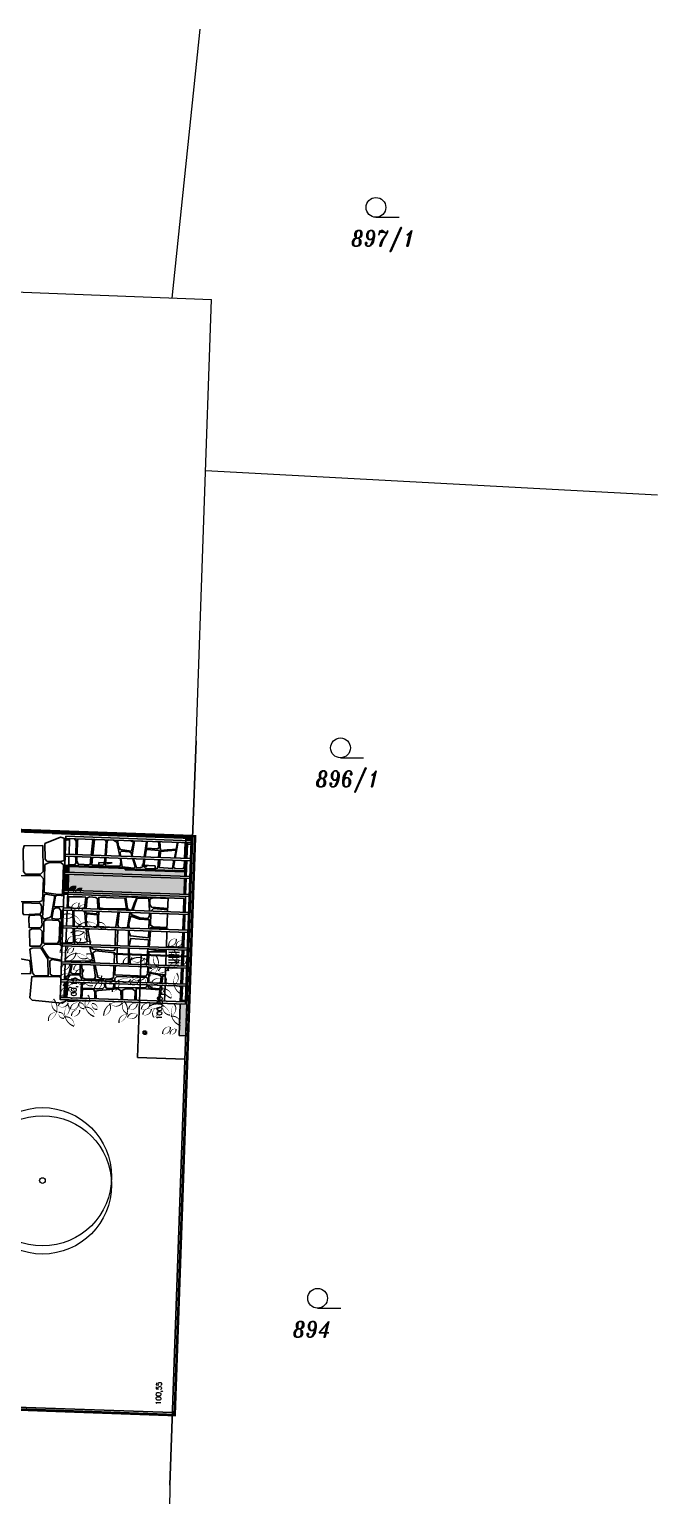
# Model space of a CAD drawing. Header units: metres. Extents: x -442 to 316, y -503 to 125.
# Drawn here: x 122.4 to 146.2, y -475.5 to -419.9 of the extents above; entities that cross this region are included whole.
import ezdxf

# ---------------------------------------------------------------- set-up
doc = ezdxf.new("R2010")
doc.units = ezdxf.units.M
doc.linetypes.add('GETRENNT', pattern=[31.75, 12.7, -6.35, 0, -6.35, 0, -6.35])
doc.linetypes.add('ČÁRKOVANÁ', pattern=[19.05, 12.7, -6.35])
for name, color, linetype in [('dveře', 3, 'Continuous'), ('katastr', 3, 'Continuous'), ('krov', 4, 'Continuous'), ('SRAFA', 251, 'Continuous'), ('SRAFY', 3, 'Continuous'), ('SRAFY-TERÉN', 253, 'Continuous'), ('stávající stromy', 86, 'Continuous'), ('zariz.predmety', 203, 'Continuous'), ('ZDIVO', 1, 'Continuous')]:
    doc.layers.add(name, color=color, linetype=linetype)
doc.layers.add('FLOATING-WINDOWS', color=2, linetype='Continuous', plot=False)
doc.layers.add('Standard', color=7, linetype='Continuous', lineweight=25)
doc.layers.add('ZNAÈKY KULTUR', color=7, linetype='Continuous', lineweight=0)
doc.styles.add('ITALICT', font='ITALICT')
doc.styles.add('SIMPLEX', font='simplex.shx')

# ---------------------------------------------------------------- blocks, each defined once
blk = doc.blocks.new('3$04')
at = {"layer": 'ZNAÈKY KULTUR', "color": 7, "linetype": 'Continuous', "lineweight": 0}
blk.add_line((0.01, 0), (1.76, 0), dxfattribs=at)
blk.add_circle((0.01, 0.75), 0.75, dxfattribs=at)

msp = doc.modelspace()

# ---------------------------------------------------------------- hatches: boundary and pattern name
at = {"layer": 'FLOATING-WINDOWS', "linetype": 'Continuous', "lineweight": 0, "ltscale": 20}
for points in [[(123.902194, -451.962615), (123.8922, -451.962266), (123.871222, -452.561899), (123.881215, -452.562249)], [(123.914081, -451.622823), (123.904087, -451.622474), (123.894997, -451.882315), (123.904991, -451.882664)]]:
    msp.add_hatch(color=256, dxfattribs=at).paths.add_polyline_path(points)
at = {"layer": 'ZDIVO', "linetype": 'Continuous', "lineweight": 0}
h = msp.add_hatch(color=254, dxfattribs=at)
h.dxf.hatch_style = 1
h.paths.add_polyline_path([(128.404919, -450.819347), (128.407017, -450.759384), (128.347054, -450.757286), (128.326076, -451.356919), (128.386039, -451.359017)])
h = msp.add_hatch(color=254, dxfattribs=at)
h.dxf.hatch_style = 1
h.paths.add_polyline_path([(128.601446, -450.636107), (128.351599, -450.627366), (128.349851, -450.677335), (128.549728, -450.684328), (128.544834, -450.824242), (128.396239, -455.071644), (128.446208, -455.073392)])
h = msp.add_hatch(color=254, dxfattribs=at)
h.dxf.hatch_style = 1
h.paths.add_polyline_path([(128.383242, -451.438968), (128.323279, -451.436871), (128.3023, -452.036504), (128.362264, -452.038602)])
h = msp.add_hatch(color=254, dxfattribs=at)
h.dxf.hatch_style = 1
h.paths.add_polyline_path([(123.8922, -451.962266), (123.752285, -451.957371), (123.731307, -452.557004), (123.871222, -452.561899)])
h = msp.add_hatch(color=254, dxfattribs=at)
h.dxf.hatch_style = 1
h.paths.add_polyline_path([(123.904087, -451.622474), (123.764173, -451.617579), (123.755082, -451.87742), (123.894997, -451.882315)])
h = msp.add_hatch(color=254, dxfattribs=at)
h.dxf.hatch_style = 1
h.paths.add_polyline_path([(128.299503, -452.116455), (123.902194, -451.962615), (123.881215, -452.562249), (123.896204, -452.562773, -0.395357402), (124.17325, -452.393389, -0.200712335), (124.127678, -452.570871), (124.186412, -452.572926, -0.355966189), (124.393369, -452.471428, -0.154220977), (124.373157, -452.579459), (128.278525, -452.716088)])
h = msp.add_hatch(color=254, dxfattribs=at)
h.dxf.hatch_style = 1
h.paths.add_polyline_path([(128.308244, -451.866608), (126.049626, -451.78759), (126.051025, -451.747615), (126.170951, -451.75181), (126.171301, -451.741816), (123.912683, -451.662799), (123.904991, -451.882664), (128.3023, -452.036504)])
h = msp.add_hatch(color=254, dxfattribs=at)
h.dxf.hatch_style = 1
h.paths.add_polyline_path([(128.359467, -452.118553), (128.299503, -452.116455), (128.278525, -452.716088), (128.338489, -452.718186)])
h = msp.add_hatch(color=254, dxfattribs=at)
h.dxf.hatch_style = 1
h.paths.add_polyline_path([(123.868424, -452.64185), (123.72851, -452.636955), (123.725713, -452.716906), (123.865627, -452.721801)])
h = msp.add_hatch(color=254, dxfattribs=at)
h.dxf.hatch_style = 1
h.paths.add_polyline_path([(128.335691, -452.798137), (124.293626, -452.656726, -0.174260992), (124.171076, -452.671137, -0.025770994), (124.169771, -452.652393), (124.028132, -452.647437, -0.149149654), (123.890149, -452.660151, -0.018653311), (123.888248, -452.642544), (123.868424, -452.64185), (123.865627, -452.721801), (128.272931, -452.87599), (128.271183, -452.92596), (128.25475, -453.395672), (128.314713, -453.39777)])
h = msp.add_hatch(color=254, dxfattribs=at)
h.dxf.hatch_style = 1
h.paths.add_polyline_path([(124.17325, -452.393389, 0.395357402), (123.896204, -452.562773), (124.127678, -452.570871, 0.200712335)])
h = msp.add_hatch(color=254, dxfattribs=at)
h.dxf.hatch_style = 1
h.paths.add_polyline_path([(124.393369, -452.471428, 0.355966189), (124.186412, -452.572926), (124.373157, -452.579459, 0.154220977)])
h = msp.add_hatch(color=254, dxfattribs=at)
h.dxf.hatch_style = 1
h.paths.add_polyline_path([(128.311916, -453.477721), (128.251953, -453.475623), (128.230975, -454.075256), (128.290938, -454.077354)])
h = msp.add_hatch(color=254, dxfattribs=at)
h.dxf.hatch_style = 1
h.paths.add_polyline_path([(128.288141, -454.157305), (128.228178, -454.155208), (128.2072, -454.754841), (128.267163, -454.756938)])
h = msp.add_hatch(color=254, dxfattribs=at)
h.dxf.hatch_style = 1
h.paths.add_polyline_path([(128.264366, -454.83689), (128.204403, -454.834792), (128.196361, -455.064651), (128.256324, -455.066749)])
h = msp.add_hatch(color=254, dxfattribs=at)
h.dxf.hatch_style = 1
h.paths.add_polyline_path([(128.446208, -455.073392), (128.396239, -455.071644), (128.33785, -456.740623), (128.332955, -456.880537), (128.19304, -456.875642), (128.133077, -456.873544), (128.111152, -457.500257, -0.167759189), (128.147955, -457.700406, -0.022273564), (128.104731, -457.683773), (128.091121, -458.072811), (128.340968, -458.081552)])
h = msp.add_hatch(color=254, dxfattribs=at)
h.dxf.hatch_style = 1
h.paths.add_polyline_path([(128.244825, -455.395448, -0.067786768), (128.184074, -455.415848), (128.183425, -455.434425), (128.243388, -455.436523)])
h = msp.add_hatch(color=254, dxfattribs=at)
h.dxf.hatch_style = 1
h.paths.add_polyline_path([(128.251352, -455.208869, 0.063438868), (128.191355, -455.207734), (128.184074, -455.415848, 0.067786768), (128.244825, -455.395448)])
h = msp.add_hatch(color=254, dxfattribs=at)
h.dxf.hatch_style = 1
h.paths.add_polyline_path([(128.256324, -455.066749), (128.196361, -455.064651), (128.191355, -455.207734, -0.063438868), (128.251352, -455.208869)])
h = msp.add_hatch(color=254, dxfattribs=at)
h.dxf.hatch_style = 1
h.paths.add_polyline_path([(128.240591, -455.516474), (128.180627, -455.514376), (128.159649, -456.114009), (128.219613, -456.116107)])
h = msp.add_hatch(color=254, dxfattribs=at)
h.dxf.hatch_style = 1
h.paths.add_polyline_path([(128.197935, -456.735728), (128.205605, -456.516498, -0.031663701), (128.146587, -456.487393), (128.135874, -456.793593), (128.195838, -456.795691)])
h = msp.add_hatch(color=254, dxfattribs=at)
h.dxf.hatch_style = 1
h.paths.add_polyline_path([(128.211635, -456.344139, 0.079497426), (128.154404, -456.263937), (128.146587, -456.487393, 0.031663701), (128.205605, -456.516498)])
h = msp.add_hatch(color=254, dxfattribs=at)
h.dxf.hatch_style = 1
h.paths.add_polyline_path([(128.216816, -456.196058), (128.156852, -456.19396), (128.154404, -456.263937, -0.079497426), (128.211635, -456.344139)])

# ---------------------------------------------------------------- linework, layer by layer
at = {"layer": 'dveře', "linetype": 'Continuous'}
for p, q in [((123.585859, -456.714461), (123.802633, -450.518251)), ((123.799836, -450.598202), (128.546931, -450.764279)), ((123.802633, -450.518251), (128.549728, -450.684328)), ((123.918772, -451.20273), (123.93975, -450.603097)), ((128.33785, -456.740623), (128.549728, -450.684328)), ((128.404919, -450.819347), (128.386039, -451.359017)), ((123.77606, -451.277787), (124.749721, -451.31185)), ((123.778857, -451.197836), (124.759248, -451.232134)), ((123.894997, -451.882315), (123.915975, -451.282682)), ((124.749721, -451.31185), (128.523156, -451.443863)), ((124.759248, -451.232134), (128.525953, -451.363912)), ((125.04339, -451.662332), (125.048715, -451.510139)), ((125.048715, -451.510139), (125.557665, -451.527944)), ((125.557665, -451.527944), (125.353397, -451.568632)), ((128.383242, -451.438968), (128.362264, -452.038602)), ((123.752285, -451.957371), (128.499381, -452.123447)), ((123.755082, -451.87742), (128.502178, -452.043496)), ((123.871222, -452.561899), (123.8922, -451.962266)), ((123.912683, -451.662799), (126.171301, -451.741816)), ((123.914081, -451.622823), (126.172699, -451.701841)), ((127.185658, -451.63493), (126.676707, -451.617124)), ((126.676707, -451.617124), (126.877633, -451.671988)), ((127.180334, -451.787123), (127.185658, -451.63493)), ((128.359467, -452.118553), (128.338489, -452.718186)), ((123.72851, -452.636955), (128.475606, -452.803032)), ((123.731307, -452.557004), (128.478403, -452.723081)), ((123.847446, -453.241483), (123.868424, -452.64185)), ((123.707532, -453.236588), (128.454628, -453.402665)), ((128.335691, -452.798137), (128.314713, -453.39777)), ((123.704735, -453.316539), (128.451831, -453.482616)), ((123.823671, -453.921067), (123.844649, -453.321434)), ((128.311916, -453.477721), (128.290938, -454.077354)), ((123.68096, -453.996124), (128.428056, -454.1622)), ((123.683757, -453.916173), (128.430853, -454.082249)), ((123.799896, -454.600652), (123.820874, -454.001019)), ((128.288141, -454.157305), (128.267163, -454.756938)), ((123.657185, -454.675708), (128.40428, -454.841784)), ((123.659982, -454.595757), (128.407077, -454.761833)), ((123.776121, -455.280236), (123.797099, -454.680603)), ((128.264366, -454.83689), (128.243388, -455.436523)), ((123.633409, -455.355292), (128.380505, -455.521369)), ((123.636206, -455.275341), (128.383302, -455.441418)), ((123.752346, -455.95982), (123.773324, -455.360187)), ((123.609634, -456.034876), (128.35673, -456.200953)), ((123.728571, -456.639404), (123.749549, -456.039771)), ((128.240591, -455.516474), (128.219613, -456.116107)), ((128.216816, -456.196058), (128.197935, -456.735728)), ((123.585859, -456.714461), (128.332955, -456.880537)), ((123.588656, -456.63451), (128.335752, -456.800586))]:
    msp.add_line(p, q, dxfattribs=at)
for points in [[(123.93975, -450.603097), (123.937652, -450.663061), (123.797738, -450.658166), (123.802633, -450.518251), (123.942547, -450.523146)], [(128.409814, -450.679433), (128.549728, -450.684328), (128.544834, -450.824242), (128.404919, -450.819347), (128.407017, -450.759384)], [(123.725773, -456.719355), (123.725773, -456.719355), (123.585859, -456.714461), (123.590754, -456.574546), (123.730668, -456.579441), (123.728571, -456.639404)], [(128.195838, -456.795691), (128.197935, -456.735728), (128.33785, -456.740623), (128.332955, -456.880537), (128.19304, -456.875642)]]:
    msp.add_lwpolyline(points, dxfattribs=at)
for points in [[(123.912683, -451.662799), (123.914081, -451.622823), (126.172699, -451.701841), (126.171301, -451.741816)], [(126.049626, -451.78759), (126.051025, -451.747615), (128.309643, -451.826632), (128.308244, -451.866608)]]:
    msp.add_lwpolyline(points, close=True, dxfattribs=at)
at = {"layer": 'FLOATING-WINDOWS', "linetype": 'Continuous', "lineweight": 0, "ltscale": 20}
msp.add_line((126.171301, -451.741816), (126.170951, -451.75181), dxfattribs=at)
at = {"layer": 'FLOATING-WINDOWS', "linetype": 'ByBlock', "lineweight": 35}
for p, q in [((125.597951, -454.973746), (128.446208, -455.073392)), ((126.745792, -457.915677), (126.742296, -458.015616)), ((126.742296, -458.015616), (126.842235, -458.019113)), ((126.845731, -457.919174), (126.745792, -457.915677)), ((126.842235, -458.019113), (126.845731, -457.919174))]:
    msp.add_line(p, q, dxfattribs=at)
at = {"layer": 'FLOATING-WINDOWS', "linetype": 'GETRENNT', "lineweight": 25}
for p in [(126.647309, -455.010458), (128.309851, -458.971007)]:
    msp.add_line(p, (126.510951, -458.908073), dxfattribs=at)
at = {"layer": 'FLOATING-WINDOWS', "linetype": 'Continuous', "lineweight": 0}
msp.add_line((127.744467, -475.131799), (127.733707, -475.439371), dxfattribs=at)
at = {"layer": 'katastr', "linetype": 'Continuous', "lineweight": 0}
for p, q in [((127.828658, -430.104562), (128.884643, -419.910241)), ((94.054665, -428.763521), (129.317671, -430.163685)), ((128.732188, -446.899003), (129.317671, -430.163685)), ((146.234905, -437.581787), (129.090708, -436.651148)), ((127.733707, -475.439371), (127.17991, -491.268972))]:
    msp.add_line(p, q, dxfattribs=at)
at = {"layer": 'krov', "linetype": 'Continuous'}
for p, q in [((123.778857, -451.197836), (123.77606, -451.277787)), ((123.636206, -455.275341), (123.633409, -455.355292))]:
    msp.add_line(p, q, dxfattribs=at)
at = {"layer": 'SRAFA', "color": 1, "linetype": 'ČÁRKOVANÁ', "lineweight": 0, "ltscale": 0.0075, "const_width": 0.1, "flags": 128}
msp.add_lwpolyline([(93.392347, -449.275875), (128.696861, -450.515675), (127.923035, -472.47206), (92.624523, -471.207916)], close=True, dxfattribs=at)
at = {"layer": 'SRAFY', "linetype": 'Continuous', "ltscale": 0.001}
msp.add_line((123.612431, -455.954925), (128.359527, -456.121002), dxfattribs=at)
for points in [[(123.890149, -452.660151, 0, 0, 0.520567051), (123.890149, -452.660151, 0, 0.05, 0.520567051), (124.17325, -452.393389, 0, 0.05, 0.520567051), (123.890149, -452.660151, 0.05, 0.05, 0)], [(124.393369, -452.471428, 0, 0, 0.520567051), (124.393369, -452.471428, 0, 0.05, 0.520567051), (124.171076, -452.671137, 0, 0.05, 0.520567051), (124.393369, -452.471428, 0.05, 0.05, 0)], [(124.009289, -453.309758, 0, 0, 0.520567051), (124.009289, -453.309758, 0, 0.05, 0.520567051), (124.29239, -453.042997, 0, 0.05, 0.520567051), (124.009289, -453.309758, 0.05, 0.05, 0)], [(124.51251, -453.121035, 0, 0, 0.520567051), (124.51251, -453.121035, 0, 0.05, 0.520567051), (124.290217, -453.320745, 0, 0.05, 0.520567051), (124.51251, -453.121035, 0.05, 0.05, 0)], [(123.60662, -453.532248, 0, 0, 0.520567051), (123.60662, -453.532248, 0, 0.05, 0.520567051), (124.114538, -453.477776, 0, 0.05, 0.520567051), (124.133107, -453.503445, 0, 0.05, 0.520567051), (124.38653, -453.875365, 0, 0.05, 0.520567051), (123.60662, -453.532248, 0.05, 0.05, 0)], [(124.188838, -454.033703, 0, 0, 0.520567051), (124.188838, -454.033703, 0, 0.05, 0.520567051), (124.601847, -453.733086, 0, 0.05, 0.520567051), (124.630747, -453.746067, 0, 0.05, 0.520567051), (125.035933, -453.941954, 0, 0.05, 0.520567051), (124.188838, -454.033703, 0.05, 0.05, 0)], [(125.002657, -453.7966, 0, 0, 0.520567051), (125.002657, -453.7966, 0, 0.05, 0.520567051), (125.322193, -454.018421, 0, 0.05, 0.520567051), (125.002657, -453.7966, 0.05, 0.05, 0)], [(123.855269, -454.575249, 0, 0, 0.520567051), (123.855269, -454.575249, 0, 0.05, 0.520567051), (124.13837, -454.308487, 0, 0.05, 0.520567051), (123.855269, -454.575249, 0.05, 0.05, 0)], [(123.978832, -454.181599, 0, 0, 0.520567051), (123.978832, -454.181599, 0, 0.05, 0.520567051), (124.48675, -454.127127, 0, 0.05, 0.520567051), (124.505319, -454.152796, 0, 0.05, 0.520567051), (124.758742, -454.524716, 0, 0.05, 0.520567051), (123.978832, -454.181599, 0.05, 0.05, 0)], [(124.35849, -454.386526, 0, 0, 0.520567051), (124.35849, -454.386526, 0, 0.05, 0.520567051), (124.136197, -454.586235, 0, 0.05, 0.520567051), (124.35849, -454.386526, 0.05, 0.05, 0)], [(127.701305, -454.676385, 0, 0, 0.520567051), (127.701305, -454.676385, 0, 0.05, 0.520567051), (127.984406, -454.409623, 0, 0.05, 0.520567051), (127.701305, -454.676385, 0.05, 0.05, 0)], [(123.584976, -454.939033, 0, 0, 0.520567051), (123.584976, -454.939033, 0, 0.05, 0.520567051), (123.868077, -454.672272, 0, 0.05, 0.520567051), (123.584976, -454.939033, 0.05, 0.05, 0)], [(123.761401, -455.227507, 0, 0, 0.520567051), (123.761401, -455.227507, 0, 0.05, 0.520567051), (124.17441, -454.92689, 0, 0.05, 0.520567051), (124.20331, -454.939871, 0, 0.05, 0.520567051), (124.608496, -455.135758, 0, 0.05, 0.520567051), (123.761401, -455.227507, 0.05, 0.05, 0)], [(124.088196, -454.75031, 0, 0, 0.520567051), (124.088196, -454.75031, 0, 0.05, 0.520567051), (123.865904, -454.95002, 0, 0.05, 0.520567051), (124.088196, -454.75031, 0.05, 0.05, 0)], [(124.57522, -454.990405, 0, 0, 0.520567051), (124.57522, -454.990405, 0, 0.05, 0.520567051), (124.894756, -455.212226, 0, 0.05, 0.520567051), (124.57522, -454.990405, 0.05, 0.05, 0)], [(127.872802, -454.803721, 0, 0, 0.520567051), (127.872802, -454.803721, 0, 0.05, 0.520567051), (128.022633, -455.292083, 0, 0.05, 0.520567051), (128.000953, -455.315185, 0, 0.05, 0.520567051), (127.683858, -455.634557, 0, 0.05, 0.520567051), (127.872802, -454.803721, 0.05, 0.05, 0)], [(128.204526, -454.487662, 0, 0, 0.520567051), (128.204526, -454.487662, 0, 0.05, 0.520567051), (127.982233, -454.687371, 0, 0.05, 0.520567051), (128.204526, -454.487662, 0.05, 0.05, 0)], [(123.941363, -455.359646, 0, 0, 0.520567051), (123.941363, -455.359646, 0, 0.05, 0.520567051), (123.619774, -455.57848, 0, 0.05, 0.520567051), (123.941363, -455.359646, 0.05, 0.05, 0)], [(124.418806, -455.364611, 0, 0, 0.520567051), (124.418806, -455.364611, 0, 0.05, 0.520567051), (124.097217, -455.583446, 0, 0.05, 0.520567051), (124.418806, -455.364611, 0.05, 0.05, 0)], [(126.293438, -455.10307, 0, 0, 0.520567051), (126.293438, -455.10307, 0, 0.05, 0.520567051), (125.971849, -455.321904, 0, 0.05, 0.520567051), (126.293438, -455.10307, 0.05, 0.05, 0)], [(126.280894, -455.190032, 0, 0, 0.520567051), (126.280894, -455.190032, 0, 0.05, 0.520567051), (126.788812, -455.13556, 0, 0.05, 0.520567051), (126.807381, -455.161229, 0, 0.05, 0.520567051), (127.060804, -455.533149, 0, 0.05, 0.520567051), (126.280894, -455.190032, 0.05, 0.05, 0)], [(127.17964, -455.004406, 0, 0, 0.520567051), (127.17964, -455.004406, 0, 0.05, 0.520567051), (127.329471, -455.492769, 0, 0.05, 0.520567051), (127.307791, -455.51587, 0, 0.05, 0.520567051), (126.990697, -455.835242, 0, 0.05, 0.520567051), (127.17964, -455.004406, 0.05, 0.05, 0)], [(127.681546, -455.516611, 0, 0, 0.520567051), (127.681546, -455.516611, 0, 0.05, 0.520567051), (127.308573, -455.627061, 0, 0.05, 0.520567051), (127.681546, -455.516611, 0.05, 0.05, 0)], [(128.364715, -455.257982, 0, 0, 0.520567051), (128.364715, -455.257982, 0, 0.05, 0.520567051), (127.991742, -455.368432, 0, 0.05, 0.520567051), (128.364715, -455.257982, 0.05, 0.05, 0)], [(123.941467, -455.776816, 0, 0, 0.520567051), (123.941467, -455.776816, 0, 0.05, 0.520567051), (123.568495, -455.887265, 0, 0.05, 0.520567051), (123.941467, -455.776816, 0.05, 0.05, 0)], [(123.685047, -456.190641, 0, 0, 0.520567051), (123.685047, -456.190641, 0, 0.05, 0.520567051), (124.098056, -455.890024, 0, 0.05, 0.520567051), (124.126956, -455.903006, 0, 0.05, 0.520567051), (124.532142, -456.098893, 0, 0.05, 0.520567051), (123.685047, -456.190641, 0.05, 0.05, 0)], [(124.474833, -455.563164, 0, 0, 0.520567051), (124.474833, -455.563164, 0, 0.05, 0.520567051), (124.153244, -455.781999, 0, 0.05, 0.520567051), (124.474833, -455.563164, 0.05, 0.05, 0)], [(124.498866, -455.953539, 0, 0, 0.520567051), (124.498866, -455.953539, 0, 0.05, 0.520567051), (124.818402, -456.17536, 0, 0.05, 0.520567051), (124.498866, -455.953539, 0.05, 0.05, 0)], [(125.159327, -455.801667, 0, 0, 0.520567051), (125.159327, -455.801667, 0, 0.05, 0.520567051), (124.837738, -456.020501, 0, 0.05, 0.520567051), (125.159327, -455.801667, 0.05, 0.05, 0)], [(124.85536, -456.363807, 0, 0, 0.520567051), (124.85536, -456.363807, 0, 0.05, 0.520567051), (125.138643, -455.938721, 0, 0.05, 0.520567051), (125.17025, -455.940886, 0, 0.05, 0.520567051), (125.618207, -455.984266, 0, 0.05, 0.520567051), (124.85536, -456.363807, 0.05, 0.05, 0)], [(125.554317, -456.426053, 0, 0, 0.520567051), (125.554317, -456.426053, 0, 0.05, 0.520567051), (125.77426, -455.964997, 0, 0.05, 0.520567051), (125.805854, -455.962644, 0, 0.05, 0.520567051), (126.255427, -455.941869, 0, 0.05, 0.520567051), (125.554317, -456.426053, 0.05, 0.05, 0)], [(126.565355, -455.940151, 0, 0, 0.520567051), (126.565355, -455.940151, 0, 0.05, 0.520567051), (126.243766, -456.158985, 0, 0.05, 0.520567051), (126.565355, -455.940151, 0.05, 0.05, 0)], [(126.311525, -455.889836, 0, 0, 0.520567051), (126.311525, -455.889836, 0, 0.05, 0.520567051), (126.819442, -455.835365, 0, 0.05, 0.520567051), (126.838012, -455.861034, 0, 0.05, 0.520567051), (127.091435, -456.232953, 0, 0.05, 0.520567051), (126.311525, -455.889836, 0.05, 0.05, 0)], [(127.422562, -455.966422, 0, 0, 0.520567051), (127.422562, -455.966422, 0, 0.05, 0.520567051), (127.04959, -456.076872, 0, 0.05, 0.520567051), (127.422562, -455.966422, 0.05, 0.05, 0)], [(127.800118, -456.659832, 0, 0, 0.520567051), (127.800118, -456.659832, 0, 0.05, 0.520567051), (127.430358, -456.307377, 0, 0.05, 0.520567051), (127.43795, -456.276619, 0, 0.05, 0.520567051), (127.558059, -455.84289, 0, 0.05, 0.520567051), (127.800118, -456.659832, 0.05, 0.05, 0)], [(128.240674, -456.529651, 0, 0, 0.520567051), (128.240674, -456.529651, 0, 0.05, 0.520567051), (127.870914, -456.177196, 0, 0.05, 0.520567051), (127.878506, -456.146437, 0, 0.05, 0.520567051), (127.998615, -455.712708, 0, 0.05, 0.520567051), (128.240674, -456.529651, 0.05, 0.05, 0)], [(123.911219, -456.262309, 0, 0, 0.520567051), (123.911219, -456.262309, 0, 0.05, 0.520567051), (123.597478, -456.492253, 0, 0.05, 0.520567051), (123.911219, -456.262309, 0.05, 0.05, 0)], [(124.120964, -456.467622, 0, 0, 0.520567051), (124.120964, -456.467622, 0, 0.05, 0.520567051), (123.921255, -456.24533, 0, 0.05, 0.520567051), (124.120964, -456.467622, 0.05, 0.05, 0)], [(124.876712, -457.356672, 0, 0, 0.520567051), (124.876712, -457.356672, 0, 0.05, 0.520567051), (124.506952, -457.004217, 0, 0.05, 0.520567051), (124.514545, -456.973458, 0, 0.05, 0.520567051), (124.634653, -456.539729, 0, 0.05, 0.520567051), (124.876712, -457.356672, 0.05, 0.05, 0)], [(123.330164, -456.68907, 0, 0, 0.520567051), (123.330164, -456.68907, 0, 0.05, 0.520567051), (123.479995, -457.177433, 0, 0.05, 0.520567051), (123.458315, -457.200534, 0, 0.05, 0.520567051), (123.14122, -457.519906, 0, 0.05, 0.520567051), (123.330164, -456.68907, 0.05, 0.05, 0)], [(123.885133, -456.838607, 0, 0, 0.520567051), (123.885133, -456.838607, 0, 0.05, 0.520567051), (123.51216, -456.949056, 0, 0.05, 0.520567051), (123.885133, -456.838607, 0.05, 0.05, 0)], [(123.728824, -457.421594, 0, 0, 0.520567051), (123.728824, -457.421594, 0, 0.05, 0.520567051), (123.529114, -457.199301, 0, 0.05, 0.520567051), (123.728824, -457.421594, 0.05, 0.05, 0)], [(124.10872, -457.72381, 0, 0, 0.520567051), (124.10872, -457.72381, 0, 0.05, 0.520567051), (123.73896, -457.371355, 0, 0.05, 0.520567051), (123.746553, -457.340596, 0, 0.05, 0.520567051), (123.866662, -456.906867, 0, 0.05, 0.520567051), (124.10872, -457.72381, 0.05, 0.05, 0)], [(124.28707, -456.849143, 0, 0, 0.520567051), (124.28707, -456.849143, 0, 0.05, 0.520567051), (123.973329, -457.079087, 0, 0.05, 0.520567051), (124.28707, -456.849143, 0.05, 0.05, 0)], [(124.32521, -457.105148, 0, 0, 0.520567051), (124.32521, -457.105148, 0, 0.05, 0.520567051), (124.01147, -457.335092, 0, 0.05, 0.520567051), (124.32521, -457.105148, 0.05, 0.05, 0)], [(124.496816, -457.054456, 0, 0, 0.520567051), (124.496816, -457.054456, 0, 0.05, 0.520567051), (124.297106, -456.832163, 0, 0.05, 0.520567051), (124.496816, -457.054456, 0.05, 0.05, 0)], [(124.987376, -457.083598, 0, 0, 0.520567051), (124.987376, -457.083598, 0, 0.05, 0.520567051), (124.787667, -456.861306, 0, 0.05, 0.520567051), (124.987376, -457.083598, 0.05, 0.05, 0)], [(125.232726, -457.31977, 0, 0, 0.520567051), (125.232726, -457.31977, 0, 0.05, 0.520567051), (125.452669, -456.858714, 0, 0.05, 0.520567051), (125.484263, -456.856362, 0, 0.05, 0.520567051), (125.933835, -456.835587, 0, 0.05, 0.520567051), (125.232726, -457.31977, 0.05, 0.05, 0)], [(126.002955, -456.767839, 0, 0, 0.520567051), (126.002955, -456.767839, 0, 0.05, 0.520567051), (126.152786, -457.256202, 0, 0.05, 0.520567051), (126.131105, -457.279303, 0, 0.05, 0.520567051), (125.814011, -457.598675, 0, 0.05, 0.520567051), (126.002955, -456.767839, 0.05, 0.05, 0)], [(126.504756, -456.862874, 0, 0, 0.520567051), (126.504756, -456.862874, 0, 0.05, 0.520567051), (126.183167, -457.081709, 0, 0.05, 0.520567051), (126.504756, -456.862874, 0.05, 0.05, 0)], [(126.982199, -456.86784, 0, 0, 0.520567051), (126.982199, -456.86784, 0, 0.05, 0.520567051), (126.66061, -457.086674, 0, 0.05, 0.520567051), (126.982199, -456.86784, 0.05, 0.05, 0)], [(127.038226, -457.066393, 0, 0, 0.520567051), (127.038226, -457.066393, 0, 0.05, 0.520567051), (126.716638, -457.285227, 0, 0.05, 0.520567051), (127.038226, -457.066393, 0.05, 0.05, 0)], [(126.969656, -456.954802, 0, 0, 0.520567051), (126.969656, -456.954802, 0, 0.05, 0.520567051), (127.477573, -456.900331, 0, 0.05, 0.520567051), (127.496142, -456.926, 0, 0.05, 0.520567051), (127.749565, -457.297919, 0, 0.05, 0.520567051), (126.969656, -456.954802, 0.05, 0.05, 0)], [(127.247009, -457.014237, 0, 0, 0.520567051), (127.247009, -457.014237, 0, 0.05, 0.520567051), (127.135258, -457.386822, 0, 0.05, 0.520567051), (127.247009, -457.014237, 0.05, 0.05, 0)], [(128.147955, -457.700406, 0, 0, 0.520567051), (128.147955, -457.700406, 0, 0.05, 0.520567051), (127.778194, -457.347951, 0, 0.05, 0.520567051), (127.785787, -457.317192, 0, 0.05, 0.520567051), (127.905896, -456.883463, 0, 0.05, 0.520567051), (128.147955, -457.700406, 0.05, 0.05, 0)], [(126.504861, -457.280044, 0, 0, 0.520567051), (126.504861, -457.280044, 0, 0.05, 0.520567051), (126.131888, -457.390494, 0, 0.05, 0.520567051), (126.504861, -457.280044, 0.05, 0.05, 0)], [(127.47187, -458.01649, 0, 0, 0.520567051), (127.47187, -458.01649, 0, 0.05, 0.520567051), (127.754971, -457.749729, 0, 0.05, 0.520567051), (127.47187, -458.01649, 0.05, 0.05, 0)], [(127.975091, -457.827767, 0, 0, 0.520567051), (127.975091, -457.827767, 0, 0.05, 0.520567051), (127.752798, -458.027477, 0, 0.05, 0.520567051), (127.975091, -457.827767, 0.05, 0.05, 0)]]:
    msp.add_lwpolyline(points, format="xyseb", close=True, dxfattribs=at)
at = {"layer": 'SRAFY-TERÉN'}
for points in [[(122.930676, -450.861088), (122.214203, -450.87868), (122.176094, -451.003786), (122.196104, -451.849766), (122.267557, -451.959663), (122.837589, -451.951522), (122.932892, -451.855872), (122.930676, -450.861088)], [(123.730884, -450.583694), (123.591866, -450.555911), (123.001585, -450.796165), (123.010912, -451.389972), (123.080029, -451.462903), (123.604799, -451.477135), (123.727647, -451.438682), (123.730884, -450.583694)], [(123.811862, -450.598623), (123.778775, -450.608154), (123.762808, -451.588741)], [(124.177998, -451.211799), (124.187581, -450.704374), (124.131071, -450.609791)], [(124.277646, -450.614919), (124.238014, -450.663069), (124.220543, -451.213288)], [(124.759248, -451.232134), (124.826549, -450.668981), (124.765078, -450.631971)], [(124.880671, -450.650647), (124.815441, -451.2341)], [(124.975753, -450.639342), (124.880671, -450.650647)], [(125.287648, -451.25062), (125.327319, -450.733908), (125.291034, -450.650372)], [(125.422919, -450.654986), (125.360318, -450.684861), (125.32381, -451.251886)], [(125.838476, -451.269891), (125.73459, -450.737259), (125.609626, -450.661518)], [(125.794571, -450.667988), (125.766525, -450.684991), (125.780244, -450.851651), (125.858732, -451.019203), (126.28424, -451.081416)], [(126.28424, -451.081416), (126.361271, -450.740905), (126.258772, -450.684228)], [(126.40503, -450.689345), (126.388944, -450.763365), (126.315476, -451.239329), (126.331492, -451.287139)], [(126.849334, -450.713062), (126.670611, -450.698636)], [(126.766249, -451.302349), (126.849334, -450.713062)], [(127.338461, -451.059918), (126.858354, -451.018938), (126.827563, -451.130557), (126.804263, -451.303679)], [(126.896344, -450.706533), (126.879752, -450.723023), (126.85965, -450.967942)], [(126.85965, -450.967942), (127.243284, -450.999861), (127.335239, -450.955715), (127.315037, -450.721181)], [(127.315625, -451.321569), (127.338461, -451.059918)], [(127.357361, -450.722662), (127.386271, -451.051117), (127.640978, -451.036447), (127.839444, -451.021861), (127.975898, -451.005232), (128.031843, -450.746259)], [(127.910321, -451.342374), (127.9621, -451.097846), (127.951749, -451.048931), (127.386891, -451.094372), (127.370847, -451.323501)], [(128.07298, -450.747698), (128.042617, -450.77578), (127.942511, -451.3435)], [(128.296355, -451.35588), (128.322546, -450.756429)], [(122.975877, -452.648781), (123.501957, -452.726222), (123.665495, -452.715734), (123.708623, -451.601111), (123.60926, -451.515636), (123.172285, -451.506874), (123.004171, -451.591859), (122.975877, -452.648781)], [(123.762808, -451.588741), (123.76518, -451.588801)], [(123.905143, -451.592309), (124.105909, -451.597342), (124.171489, -451.556443), (124.176487, -451.291796)], [(124.218004, -451.293248), (124.213014, -451.450407), (124.266049, -451.576483), (124.715466, -451.598481)], [(124.715466, -451.598481), (124.749721, -451.31185)], [(124.807138, -451.313859), (124.777939, -451.594346), (124.915378, -451.609445), (125.213928, -451.609345), (125.265123, -451.544011), (125.281519, -451.330455)], [(125.318667, -451.331755), (125.29907, -451.636127)], [(125.29907, -451.636127), (125.854113, -451.64824), (125.8785, -451.475098), (125.854196, -451.35049)], [(126.309385, -451.286366), (126.268506, -451.142501), (126.211488, -451.111186), (125.903756, -451.08055), (125.850416, -451.133664), (125.871518, -451.271047)], [(125.88388, -451.351528), (125.934102, -451.678494)], [(125.934102, -451.678494), (126.379578, -451.724691), (126.4213, -451.680227), (126.332359, -451.367218)], [(126.358627, -451.368137), (126.472885, -451.709196), (126.632041, -451.70535), (126.71288, -451.68088), (126.755019, -451.382005)], [(126.79354, -451.383353), (126.755828, -451.663555), (126.835624, -451.744254), (127.160796, -451.748137), (127.280367, -451.725557), (127.30866, -451.401374)], [(127.365256, -451.403354), (127.355679, -451.540129), (127.341085, -451.707426)], [(127.341085, -451.707426), (127.843307, -451.742241), (127.879546, -451.487714), (127.893496, -451.421835)], [(127.928482, -451.423059), (127.882146, -451.68584), (127.941752, -451.745753), (128.239704, -451.757452), (128.282824, -451.665585), (128.292863, -451.435806)], [(121.431144, -452.992069), (122.804303, -453.008778), (122.917743, -452.947712), (122.943654, -452.130038), (122.843975, -452.023267), (121.566552, -452.000655), (121.457996, -452.066081), (121.431144, -452.992069)], [(123.374913, -452.772725), (123.044828, -452.717993), (122.976845, -452.738896), (122.915759, -453.580662), (122.967651, -453.655555), (123.155224, -453.616955), (123.243038, -453.558302), (123.374913, -452.772725)], [(122.206264, -453.493395), (122.827169, -453.456747), (122.868198, -453.376669), (122.8798, -453.150315), (122.823477, -453.071064), (122.160957, -453.046671), (122.164072, -453.438849), (122.206264, -453.493395)], [(123.270124, -453.639096), (123.482475, -453.661304), (123.605053, -453.630814), (123.605999, -453.336438), (123.547077, -453.242316), (123.418685, -453.236089), (123.324087, -453.277179), (123.270124, -453.639096)], [(123.723471, -452.780992), (123.504997, -452.753853), (123.40203, -452.774062), (123.343847, -453.184674)], [(123.343847, -453.184674), (123.708848, -453.198974)], [(123.66072, -454.574642), (123.580585, -454.576712), (123.645168, -453.390781), (123.705963, -453.281431)], [(124.082393, -454.540747), (123.668921, -454.57443), (123.580585, -454.576712), (123.645168, -453.390781), (123.705963, -453.281431)], [(123.848742, -453.204455), (123.858135, -453.204823), (123.873281, -452.799602)], [(123.873281, -452.799602), (123.86295, -452.798319)], [(124.548922, -452.830402), (124.411391, -452.813587), (123.901072, -452.819975), (123.886619, -453.193847), (124.12892, -453.251822), (124.431535, -453.244415), (124.509287, -453.240126), (124.548922, -452.830402)], [(125.013613, -453.282281), (125.000953, -452.886955), (124.935619, -452.83576), (124.700666, -452.815345), (124.606067, -452.856435), (124.570088, -453.266765)], [(126.030224, -452.861143), (125.602475, -452.855278), (125.050595, -452.827738), (125.065362, -453.234215), (125.287691, -453.272356), (125.573196, -453.270091), (126.097811, -453.271309), (126.030224, -452.861143)], [(125.071929, -453.284322), (125.072317, -453.281626), (125.169903, -453.287749)], [(126.941741, -452.877128), (126.498647, -452.861627), (126.420902, -453.062677), (126.331168, -453.328376)], [(126.964028, -453.350516), (126.941741, -452.877128)], [(127.672729, -452.871278), (127.089248, -452.854875), (126.975424, -452.901537), (126.987415, -453.101367), (127.044411, -453.201016), (127.659027, -453.262937)], [(127.657373, -453.310208), (127.114247, -453.25569), (127.015289, -453.357612)], [(122.40926, -453.995017), (122.850809, -453.978893), (122.894517, -453.888269), (122.871298, -453.577853), (122.829459, -453.500975), (122.420054, -453.524064), (122.388704, -453.613742), (122.40926, -453.995017)], [(122.950662, -454.577681), (122.958678, -453.737689), (123.068179, -453.680519), (123.521367, -453.70612), (123.569508, -453.773736), (123.546572, -454.468033), (123.484856, -454.590094), (122.950662, -454.577681)], [(124.059802, -453.328961), (124.071002, -453.92972)], [(124.117985, -453.931364), (124.096961, -453.330261)], [(124.474307, -453.343463), (124.51354, -453.411157), (124.558654, -453.946781)], [(124.56309, -453.346569), (124.556914, -453.417001)], [(124.556914, -453.417001), (124.954708, -453.461724), (125.015963, -453.355659)], [(124.837406, -453.956533), (124.956808, -453.94104), (125.01144, -453.840051), (124.998757, -453.547862), (124.997572, -453.494397), (124.593112, -453.453642), (124.573225, -453.650516), (124.591486, -453.947929)], [(125.656135, -453.974421), (125.035933, -453.941954), (125.034296, -453.545821), (125.060467, -453.36397)], [(125.779696, -453.389132), (125.755788, -453.537872), (125.68715, -453.954476), (125.656135, -453.974421)], [(125.804613, -453.99037), (125.768818, -453.877234), (125.816546, -453.410726), (125.830435, -453.390907)], [(125.885187, -453.312773), (125.888587, -453.30792), (126.112521, -453.314049), (126.123109, -453.321097)], [(126.22092, -453.404568), (126.137053, -453.975392)], [(126.194941, -454.004026), (126.186631, -453.8532), (126.257417, -453.548894), (126.58866, -453.658834), (126.961834, -453.684564), (126.94653, -454.03032)], [(126.30445, -453.40749), (126.276652, -453.4898), (126.600653, -453.609484), (126.912285, -453.642129), (126.97221, -453.524291), (126.967803, -453.430697)], [(127.014069, -453.432316), (127.00653, -453.894288), (127.10345, -453.94879)], [(122.425654, -454.685322), (122.827949, -454.690007), (122.889204, -454.583941), (122.90238, -454.114335), (122.80886, -454.028652), (122.514593, -454.026059), (122.41438, -454.084718), (122.425654, -454.685322)], [(124.072495, -454.009821), (124.082393, -454.540747)], [(124.565417, -454.027066), (124.606816, -454.518586), (124.498047, -454.547097), (124.258242, -454.56145), (124.138382, -454.514506), (124.120789, -454.011511)], [(124.627418, -454.05189), (124.758411, -454.033818)], [(124.732844, -454.633291), (124.627418, -454.05189)], [(125.674896, -454.065881), (125.662518, -454.665815)], [(125.748412, -454.66882), (125.772021, -454.073831), (125.778909, -454.06952)], [(126.137053, -453.975392), (125.92031, -453.994418)], [(126.164336, -454.083004), (126.167926, -454.085037), (126.171825, -454.683633)], [(126.931586, -454.36795), (126.244086, -454.293904), (126.203918, -454.166947), (126.19936, -454.08423)], [(126.203318, -454.684735), (126.259522, -454.3888), (126.934118, -454.447213)], [(126.942992, -454.110245), (126.931586, -454.36795)], [(127.005228, -454.112423), (126.960325, -454.711219)], [(127.633365, -453.996445), (127.014611, -453.987301), (127.011215, -454.032583)], [(127.10345, -453.94879), (127.634241, -453.971407)], [(123.132158, -455.804642), (122.610318, -455.798966), (122.538229, -455.69949), (122.433938, -454.804399), (122.524203, -454.761028), (122.854389, -454.749356), (123.115968, -455.179238), (123.132158, -455.804642)], [(123.639253, -455.188247), (123.613683, -455.214326), (123.160773, -455.131659), (123.057729, -455.00072), (122.892787, -454.718721), (123.009987, -454.603934), (123.566332, -454.622085), (123.635025, -454.661685), (123.648018, -454.937711)], [(124.703015, -454.712296), (124.807248, -455.165239), (124.724884, -455.236604), (123.796197, -455.260064), (123.777153, -455.250731)], [(124.331841, -454.619262), (124.620349, -454.604571), (124.641273, -454.630087)], [(125.660868, -454.745806), (125.658986, -454.83704), (125.580403, -454.868546), (124.834467, -454.80505), (124.752427, -454.741286), (124.747452, -454.713851)], [(124.822908, -454.939595), (124.930457, -454.866747), (125.645094, -454.937407), (125.624764, -455.34491)], [(124.89881, -455.319513), (124.822908, -454.939595)], [(125.758734, -455.349597), (125.726065, -455.231985), (125.74524, -454.748758)], [(126.172347, -454.763701), (126.17611, -455.341296)], [(126.245167, -455.368003), (126.210174, -455.088284), (126.200219, -454.764676)], [(126.905266, -454.789342), (126.857597, -455.354616), (126.693147, -455.382288)], [(126.934118, -454.447213), (126.911997, -454.709528)], [(127.601937, -454.894777), (126.937678, -454.897296), (126.932082, -455.390647)], [(126.954338, -454.791058), (126.954054, -454.794853), (127.216451, -454.849519), (127.603145, -454.860246)], [(121.304607, -455.117642), (121.406355, -455.057077), (122.431103, -455.231526), (122.473562, -455.545239), (122.451062, -455.730876), (121.451988, -455.709982), (121.25576, -455.585818), (121.304607, -455.117642)], [(123.187074, -455.243413), (123.283637, -455.190975), (123.636753, -455.259733)], [(123.61775, -455.802883), (123.290283, -455.806845), (123.206362, -455.74437), (123.187074, -455.243413)], [(123.992845, -455.367867), (123.998232, -455.375766), (123.907344, -455.747456), (123.846269, -455.836824), (123.757112, -455.823582)], [(124.341281, -455.732433), (124.056293, -455.74096), (123.967648, -455.690496), (124.036177, -455.369383)], [(124.335142, -455.379842), (124.341281, -455.732433)], [(124.857851, -455.398129), (124.859295, -455.402338), (124.921908, -455.887106), (124.854293, -455.935247), (124.519522, -455.927607), (124.42691, -455.882216), (124.406137, -455.382326)], [(124.530067, -455.306613), (124.81609, -455.276383), (124.830059, -455.317108)], [(125.620777, -455.42482), (125.597656, -455.88827), (125.438321, -455.933752), (125.127675, -455.912062), (125.007815, -455.865118), (124.914916, -455.400125)], [(126.828453, -455.822677), (125.655253, -455.774958), (125.662656, -455.476505), (125.713158, -455.428052)], [(126.17611, -455.341296), (125.892693, -455.354284)], [(126.893175, -455.469335), (126.90969, -455.489632), (126.897707, -455.745331), (126.828453, -455.822677)], [(126.931175, -455.470664), (126.928955, -455.666401), (127.279006, -455.738632), (127.575478, -455.767693)], [(123.616148, -455.848699), (122.506388, -455.841766), (122.434243, -456.643552), (122.518078, -456.730488), (123.659088, -456.841413), (123.792716, -456.761925), (123.794369, -456.721755)], [(123.755517, -455.869186), (123.811747, -455.877527), (123.810012, -455.961838)], [(123.808365, -456.041829), (123.796016, -456.641764)], [(123.872231, -456.044063), (123.836, -456.643163)], [(124.389502, -455.982111), (124.391981, -455.902323), (124.324742, -455.785376), (123.954775, -455.773182), (123.881844, -455.885109), (123.877062, -455.964183)], [(124.36838, -456.661788), (124.387017, -456.062073)], [(124.427028, -456.063473), (124.42009, -456.272299)], [(125.238106, -456.011799), (125.227385, -455.953169), (125.094835, -455.959671), (124.52177, -455.958442), (124.446835, -455.984117)], [(125.282239, -456.013343), (125.281497, -456.00685), (125.344287, -455.950919), (125.526227, -455.953118), (125.617723, -456.000719), (125.616375, -456.025033)], [(125.657001, -456.026454), (125.659219, -455.909554), (125.733525, -455.838263), (126.866167, -455.873416), (126.906253, -455.922682), (126.899353, -456.069918)], [(127.388736, -456.087039), (127.413281, -455.821216), (127.311126, -455.771764), (126.976774, -455.710844), (126.946373, -455.776302), (126.940487, -456.071357)], [(127.569723, -455.815568), (127.473837, -455.808549), (127.438455, -456.088778)], [(124.425239, -456.320242), (124.404869, -456.663065)], [(124.42009, -456.272299), (125.180681, -456.309075), (125.27546, -456.216098), (125.252836, -456.092364)], [(124.895441, -456.680227), (124.894098, -456.428866), (124.853008, -456.334268), (124.425239, -456.320242)], [(125.896888, -456.715263), (125.885682, -456.364768), (125.76371, -456.308367), (125.024825, -456.361623), (124.932522, -456.393249), (124.944033, -456.681927)], [(125.602523, -456.2749), (125.359902, -456.28742), (125.309756, -456.254295), (125.291417, -456.093713)], [(125.611946, -456.104927), (125.602523, -456.2749)], [(126.825016, -456.255727), (125.652355, -456.271399), (125.655484, -456.10645)], [(126.413555, -456.733338), (126.421685, -456.389654), (126.339593, -456.315678), (126.065881, -456.30072), (125.942969, -456.349387), (125.94914, -456.717091)], [(126.458419, -456.294695), (126.662213, -456.289821), (127.357184, -456.337207), (127.310768, -456.764727)], [(126.461978, -456.735032), (126.458419, -456.294695)], [(126.895608, -456.149836), (126.89427, -456.17838), (126.825016, -456.255727)], [(126.938891, -456.15135), (126.936707, -456.26084)], [(126.936707, -456.26084), (127.336407, -456.303026), (127.372109, -456.267122), (127.381369, -456.16683)], [(127.338242, -456.765688), (127.380388, -456.506122)], [(127.380388, -456.506122), (127.545329, -456.512843)], [(127.428393, -456.168475), (127.393442, -456.445291), (127.4538, -456.485835)], [(123.831673, -456.71471), (123.889714, -456.790574), (124.36533, -456.759909)], [(124.36533, -456.759909), (124.365895, -456.74175)], [(124.400122, -456.742947), (124.399419, -456.754781), (124.536858, -456.76988), (124.7444, -456.754992)]]:
    msp.add_lwpolyline(points, dxfattribs=at)
msp.add_lwpolyline([(126.109868, -452.814636), (126.073941, -452.844688), (126.135304, -453.25511), (126.201383, -453.307742), (126.300125, -453.317586), (126.385872, -453.061401), (126.461706, -452.903083), (126.481841, -452.842034)], close=True, dxfattribs=at)
at = {"layer": 'Standard', "color": 7, "linetype": 'ByBlock', "lineweight": 25}
for p, q in [((128.603194, -450.586137), (128.732188, -446.899003)), ((93.474685, -449.357171), (123.276453, -450.399782)), ((127.744467, -475.131799), (128.446208, -455.073392)), ((93.002304, -471.153981), (127.84099, -472.372808))]:
    msp.add_line(p, q, dxfattribs=at)
at = {"layer": 'Standard', "color": 7, "linetype": 'ByBlock', "lineweight": 35}
msp.add_line((128.603194, -450.586137), (123.276453, -450.399782), dxfattribs=at)
at = {"layer": 'stávající stromy', "linetype": 'Continuous', "lineweight": 0}
for centre, radius in [((122.911202, -463.432425), 2.622815), ((122.90985, -463.740557), 2.622815), ((122.910575, -463.575332), 0.105953)]:
    msp.add_circle(centre, radius, dxfattribs=at)
at = {"layer": 'zariz.predmety', "linetype": 'ByBlock'}
msp.add_line((128.601446, -450.636107), (128.603194, -450.586137), dxfattribs=at)
at = {"layer": 'zariz.predmety', "linetype": 'Continuous'}
for p, q in [((127.655117, -453.374694), (127.673298, -452.855012)), ((127.631342, -454.054278), (127.65232, -453.454645)), ((127.607567, -454.733863), (127.628545, -454.134229)), ((127.583791, -455.413447), (127.604769, -454.813814)), ((127.608615, -454.703881), (128.208249, -454.724859)), ((127.701562, -454.907255), (128.101317, -454.92124)), ((127.560016, -456.093031), (127.580994, -455.493398)), ((127.580645, -455.503392), (128.180278, -455.52437)), ((127.68408, -455.406949), (128.083835, -455.420935)), ((127.687576, -455.30701), (128.087332, -455.320996)), ((127.691073, -455.207072), (128.090828, -455.221057)), ((127.694569, -455.107133), (128.094324, -455.121118)), ((127.698065, -455.007194), (128.097821, -455.021179)), ((127.536241, -456.772615), (127.557219, -456.172982))]:
    msp.add_line(p, q, dxfattribs=at)
at = {"layer": 'ZDIVO', "linetype": 'Continuous'}
for p, q in [((128.326076, -451.356919), (128.351599, -450.627366)), ((128.601446, -450.636107), (128.340968, -458.081552)), ((128.351599, -450.627366), (128.601446, -450.636107)), ((128.3023, -452.036504), (128.323279, -451.436871)), ((123.725713, -452.716906), (123.764173, -451.617579)), ((123.764173, -451.617579), (123.914081, -451.622823)), ((123.881215, -452.562249), (123.902194, -451.962615)), ((123.904991, -451.882664), (123.914081, -451.622823)), ((128.278525, -452.716088), (128.299503, -452.116455)), ((123.725713, -452.716906), (128.272931, -452.87599)), ((128.25475, -453.395672), (128.272931, -452.87599)), ((128.271183, -452.92596), (128.272931, -452.87599)), ((128.230975, -454.075256), (128.251953, -453.475623)), ((128.2072, -454.754841), (128.228178, -454.155208)), ((128.183425, -455.434425), (128.204403, -454.834792)), ((128.159649, -456.114009), (128.180627, -455.514376)), ((128.135874, -456.793593), (128.156852, -456.19396)), ((128.091121, -458.072811), (128.133077, -456.873544)), ((128.091121, -458.072811), (128.340968, -458.081552))]:
    msp.add_line(p, q, dxfattribs=at)

# ---------------------------------------------------------------- block references
at = {"layer": 'katastr', "linetype": 'Continuous', "lineweight": 0, "xscale": 0.500023365020752, "yscale": 0.500023365020752, "zscale": 0.5}
for p in [(135.549692, -427.039861), (134.205842, -447.539145), (133.33824, -468.417205)]:
    msp.add_blockref('3$04', p, dxfattribs=at)

# ---------------------------------------------------------------- texts
at = {"layer": 'FLOATING-WINDOWS', "linetype": 'ByBlock', "lineweight": 35, "char_height": 0.2, "attachment_point": 7, "rotation": 87.9963312, "style": 'SIMPLEX'}
for s, insert, width in [('\\W0.93;100,15', (124.250585, -456.744346), 0.80988333), ('\\W0.93;100,20', (127.495518, -457.473095), 0.85988333), ('\\W0.93;100,55', (127.461868, -472.087555), 0.87099444)]:
    msp.add_mtext(s, dxfattribs=dict(at, insert=insert, width=width))
at = {"layer": 'katastr', "linetype": 'Continuous', "lineweight": 0, "style": 'ITALICT', "width": 0.882354}
for s, p in [('897/1', (134.616939, -428.140999)), ('896/1', (133.273089, -448.640282)), ('894', (132.405487, -469.518342))]:
    msp.add_text(s, height=0.600028, dxfattribs=at).set_placement(p)

doc.saveas('drawing.dxf')
